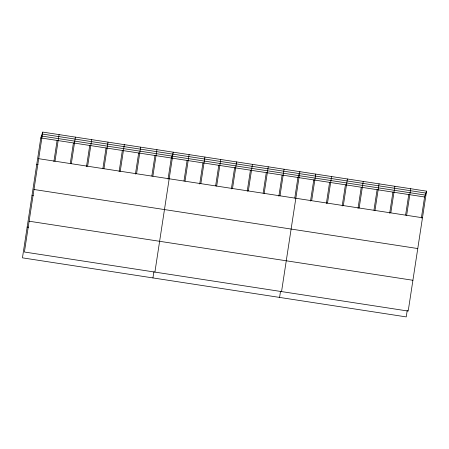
<?xml version="1.0" encoding="UTF-8"?>
<svg xmlns="http://www.w3.org/2000/svg" width="449" height="449" viewBox="0 0 449 449"><rect width="100%" height="100%" fill="white"/><g stroke="black" fill="none" stroke-linecap="round" stroke-linejoin="round"><path stroke-width="0.67" d="M42.767 132.096L24.414 252.012L408.197 311.073L426.55 191.156L42.767 132.096L40.803 137.927L22.45 257.844L406.233 316.904L407.26 310.214M53.874 161.578L57.113 140.436M55.008 161.202L59.077 134.605M70.291 163.408L73.423 142.945M71.318 163.711L75.387 137.113M86.5 166.596L89.733 145.454M87.628 166.225L91.697 139.622M102.911 168.426L106.043 147.968M103.938 168.734L108.013 142.131M119.12 171.619L122.353 150.477M120.248 171.243L124.322 144.645M135.43 174.128L138.662 152.986M136.563 173.752L140.632 147.154M151.846 175.957L154.978 155.494M152.873 176.261L156.942 149.663M152.935 277.925L153.855 271.903M168.049 179.151L171.288 158.009L173.252 152.172L154.905 272.094M183.989 180.902L187.115 160.445M185.016 181.211L189.085 154.613M199.715 184.023L202.948 162.88M200.843 183.647L204.918 157.049M215.649 185.774L218.781 165.316M216.676 186.082L220.745 159.485M231.375 188.894L234.608 167.752M232.509 188.518L236.578 161.921M247.208 191.33L250.441 170.188M248.336 190.954L252.411 164.356M263.142 193.087L266.274 172.624M264.169 193.39L268.238 166.792M278.868 196.202L282.107 175.059M280.002 195.826L284.071 169.228M279.587 297.418L280.507 291.39M294.802 197.958L297.934 177.495L299.904 171.664L281.551 291.586M310.528 201.073L313.767 179.931M311.662 200.697L315.731 174.1M326.361 203.515L329.6 182.367M327.495 203.139L331.564 176.536M342.194 205.951L345.427 184.803M343.322 205.575L347.397 178.971M358.021 208.387L361.26 187.244M359.155 208.01L363.224 181.407M373.961 210.138L377.093 189.68M374.988 210.446L379.057 183.849M389.687 213.258L392.92 192.116M390.815 212.882L394.89 186.284M405.621 215.009L408.753 194.552M406.648 215.318L410.717 188.72M421.347 218.13L424.586 196.988L426.55 191.156M42.116 134.015L425.899 193.081M41.448 136.002L425.231 195.062M40.803 137.927L424.586 196.988M38.698 158.693L422.481 217.754M36.728 164.525L38.092 164.732M33.984 189.489L417.766 248.55M32.019 195.321L33.378 195.528M29.129 221.217L412.912 280.277M27.165 227.048L28.523 227.256"/></g></svg>
